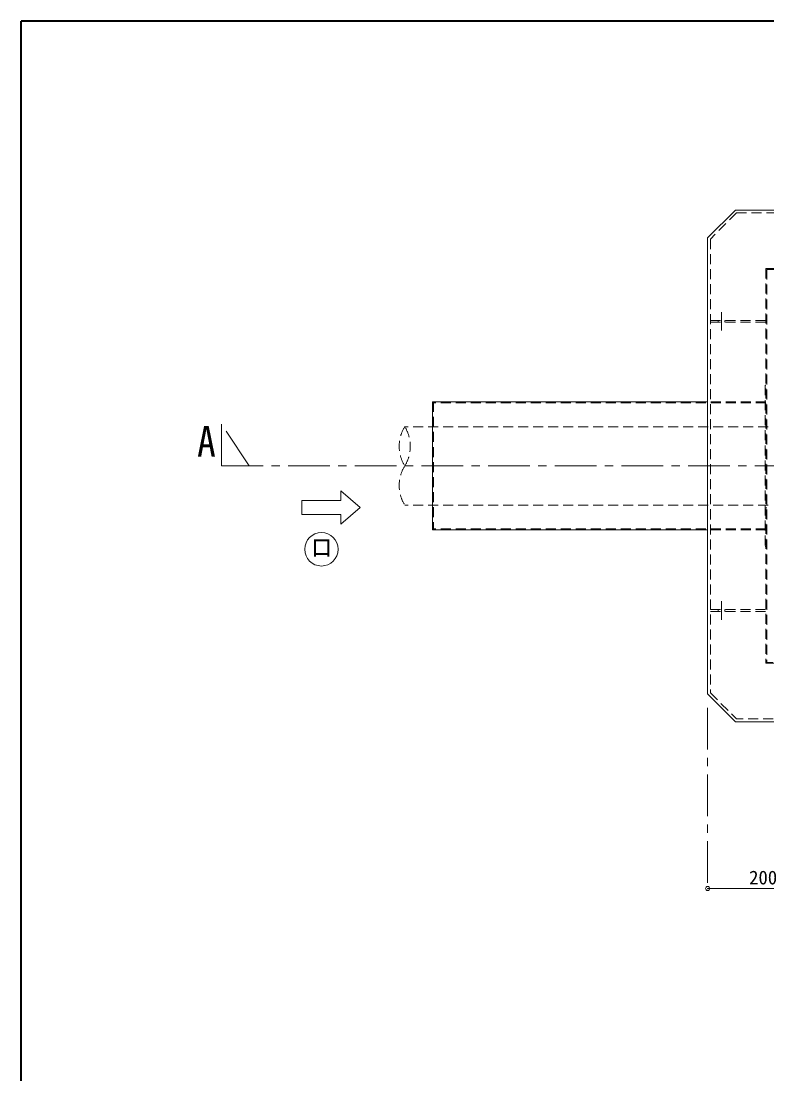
# Model space of a CAD drawing. Units: millimetres at full size, sheet at 1:15; details may follow other scales. Extents: x -3171 to 2904, y -2098 to 2117.
# Drawn here: x -3171 to -1829, y 224 to 2117 of the extents above; entities that cross this region are included whole.
import ezdxf
from ezdxf.enums import TextEntityAlignment as Align

# ---------------------------------------------------------------- set-up
doc = ezdxf.new("R2010")
doc.units = ezdxf.units.MM
doc.header["$LTSCALE"] = 15
doc.header["$PDMODE"] = 32
doc.header["$PDSIZE"] = 7.5
doc.linetypes.add('CHAIN1', pattern=[8, 5, -1, 1, -1])
doc.linetypes.add('DASHED1', pattern=[1.8, 1.2, -0.6])
doc.layers.add('0-0_ﾚｲﾔ1', color=4, linetype='Continuous', lineweight=9)
doc.styles.add('ＭＳ ゴシック', font='')
doc.styles.get('ＭＳ ゴシック').set_extended_font_data('MS Gothic')

msp = doc.modelspace()

# ---------------------------------------------------------------- linework, layer by layer
at = {"layer": '0-0_ﾚｲﾔ1', "color": 1, "lineweight": 40}
for p in [(-3170.88, -2097.95), (2904.12, 2117.05)]:
    msp.add_line(p, (-3170.88, 2117.05), dxfattribs=at)
at = {"layer": '0-0_ﾚｲﾔ1', "color": 7, "lineweight": 18}
for p, q in [((-1935.38, 1727.05), (-1885.38, 1777.05)), ((-1935.38, 1727.05), (-1935.38, 907.05)), ((-1935.38, 907.05), (-1885.38, 857.05)), ((-465.38, 857.05), (-1885.38, 857.05))]:
    msp.add_line(p, q, dxfattribs=at)
at = {"layer": '0-0_ﾚｲﾔ1', "linetype": 'DASHED1'}
for p, q in [((-1883.31, 1772.05), (-1930.38, 1724.97)), ((-1883.31, 1772.05), (-467.45, 1772.05)), ((-1930.38, 1724.97), (-1930.38, 909.12)), ((-1830.38, 1672.05), (-520.38, 1672.05)), ((-1830.38, 1672.05), (-1830.38, 962.05)), ((-1828.78, 1670.45), (-1828.78, 963.65)), ((-1828.78, 1670.45), (-521.98, 1670.45)), ((-1930.38, 1578.65), (-1830.38, 1578.65)), ((-1930.38, 1575.45), (-1830.38, 1575.45)), ((-1916.38, 1575.45), (-1916.38, 1578.65)), ((-1904.38, 1575.45), (-1904.38, 1578.65)), ((-1830.38, 1462.05), (-1831.98, 1462.05)), ((-1831.98, 1462.05), (-1831.98, 1172.05)), ((-2428.78, 1432.05), (-2428.78, 1202.05)), ((-1830.38, 1430.45), (-2428.78, 1430.45)), ((-1830.38, 1432.05), (-1935.38, 1432.05)), ((-1826.38, 1387.55), (-2480.38, 1387.55)), ((-2430.38, 1393.55), (-2428.78, 1393.55)), ((-1828.78, 1392.55), (-1830.38, 1392.55)), ((-1826.38, 1246.55), (-2480.38, 1246.55)), ((-2430.38, 1240.55), (-2428.78, 1240.55)), ((-1828.78, 1241.55), (-1830.38, 1241.55)), ((-1830.38, 1203.65), (-2428.78, 1203.65)), ((-1830.38, 1202.05), (-1935.38, 1202.05)), ((-1830.38, 1172.05), (-1831.98, 1172.05)), ((-1930.38, 1058.65), (-1830.38, 1058.65)), ((-1930.38, 1055.45), (-1830.38, 1055.45)), ((-1916.38, 1058.65), (-1916.38, 1055.45)), ((-1904.38, 1058.65), (-1904.38, 1055.45)), ((-520.38, 962.05), (-1830.38, 962.05)), ((-521.98, 963.65), (-1828.78, 963.65)), ((-1930.38, 909.12), (-1883.31, 862.05)), ((-467.45, 862.05), (-1883.31, 862.05))]:
    msp.add_line(p, q, dxfattribs=at)
at = {"layer": '0-0_ﾚｲﾔ1', "linetype": 'CHAIN1'}
for p, q in [((-1910.38, 1560.45), (-1910.38, 1593.65)), ((-2760.38, 1317.05), (-2810.38, 1392.05)), ((-2810.38, 1392.05), (-2810.38, 1317.05)), ((-2810.38, 1317.05), (359.62, 1317.05)), ((-1910.38, 1073.65), (-1910.38, 1040.45)), ((-1935.38, 882.05), (-1935.38, 557.05))]:
    msp.add_line(p, q, dxfattribs=at)
at = {"layer": '0-0_ﾚｲﾔ1'}
for p, q in [((-2430.38, 1432.05), (-2430.38, 1202.05)), ((-1935.38, 1432.05), (-2430.38, 1432.05)), ((-2560.38, 1242.05), (-2595.38, 1272.05)), ((-2595.38, 1272.05), (-2595.38, 1254.55)), ((-2665.38, 1254.55), (-2595.38, 1254.55)), ((-2665.38, 1254.55), (-2665.38, 1229.55)), ((-2560.38, 1242.05), (-2595.38, 1212.05)), ((-1935.38, 1202.05), (-2430.38, 1202.05)), ((-1735.38, 557.05), (-1935.38, 557.05))]:
    msp.add_line(p, q, dxfattribs=at)
at = {"layer": '0-0_ﾚｲﾔ1', "color": 7, "lineweight": 18}
msp.add_lwpolyline([(-415.38, 1727.05), (-465.38, 1777.05), (-1885.38, 1777.05)], dxfattribs=at)
at = {"layer": '0-0_ﾚｲﾔ1'}
msp.add_lwpolyline([(-2665.38, 1229.55), (-2595.38, 1229.55), (-2595.38, 1212.05)], dxfattribs=at)
at = {"layer": '0-0_ﾚｲﾔ1', "color": 7, "lineweight": 18}
msp.add_circle((-2630.38, 1167.05), 30, dxfattribs=at)
at = {"layer": '0-0_ﾚｲﾔ1', "linetype": 'DASHED1'}
for centre, start, end in [((-2423.25, 1352.3), 148.324, 211.676), ((-2537.51, 1352.3), 328.324, 31.676), ((-2423.25, 1281.8), 148.324, 211.676)]:
    msp.add_arc(centre, 67.13, start, end, dxfattribs=at)
at = {"layer": '0-0_ﾚｲﾔ1', "color": 1}
msp.add_point((-1935.38, 557.05), dxfattribs=at)

# ---------------------------------------------------------------- texts
at = {"layer": '0-0_ﾚｲﾔ1', "color": 7, "style": 'ＭＳ ゴシック'}
for s, height, width, p in [('A', 54.99, 0.9, (-2854.13, 1317.05)), ('ロ', 32.99, 0.85, (-2649.13, 1144.55))]:
    msp.add_text(s, height=height, dxfattribs=dict(at, width=width)).set_placement(p, align=Align.BOTTOM_LEFT)
msp.add_text('200', height=24.74, dxfattribs=at).set_placement((-1860.7, 557.05), align=Align.BOTTOM_LEFT)

doc.saveas('drawing.dxf')
